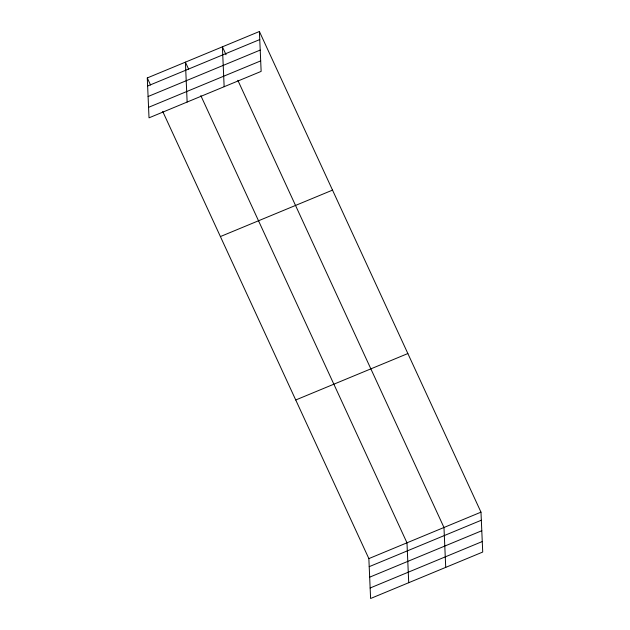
<?xml version="1.0" encoding="UTF-8"?>
<svg xmlns="http://www.w3.org/2000/svg" width="630" height="630" viewBox="0 0 630 630"><rect width="100%" height="100%" fill="white"/><g stroke="black" fill="none" stroke-linecap="round" stroke-linejoin="round"><path stroke-width="0.94" d="M259.402 31.5L261.143 71.395L149.019 117.841L147.278 77.947L259.402 31.5L480.981 512.159L482.722 552.053L370.598 598.5L368.857 558.605L162.713 111.431M147.625 86.011L259.757 39.564M148.089 96.516L260.214 50.069M148.562 107.336L260.686 60.889M220.398 236.565L332.522 190.118M295.73 399.987L407.862 353.54M368.857 558.605L480.981 512.159M369.204 566.669L481.336 520.222M369.668 577.174L481.792 530.728M370.141 587.995L482.265 541.548M226.06 54.755L222.398 46.825L224.146 86.719M237.841 80.309L443.977 527.483L445.725 567.386M188.646 69.206L185.401 62.149L187.141 102.052M200.836 95.642L406.98 542.816L408.72 582.711M147.278 77.947L150.523 84.995"/></g></svg>
